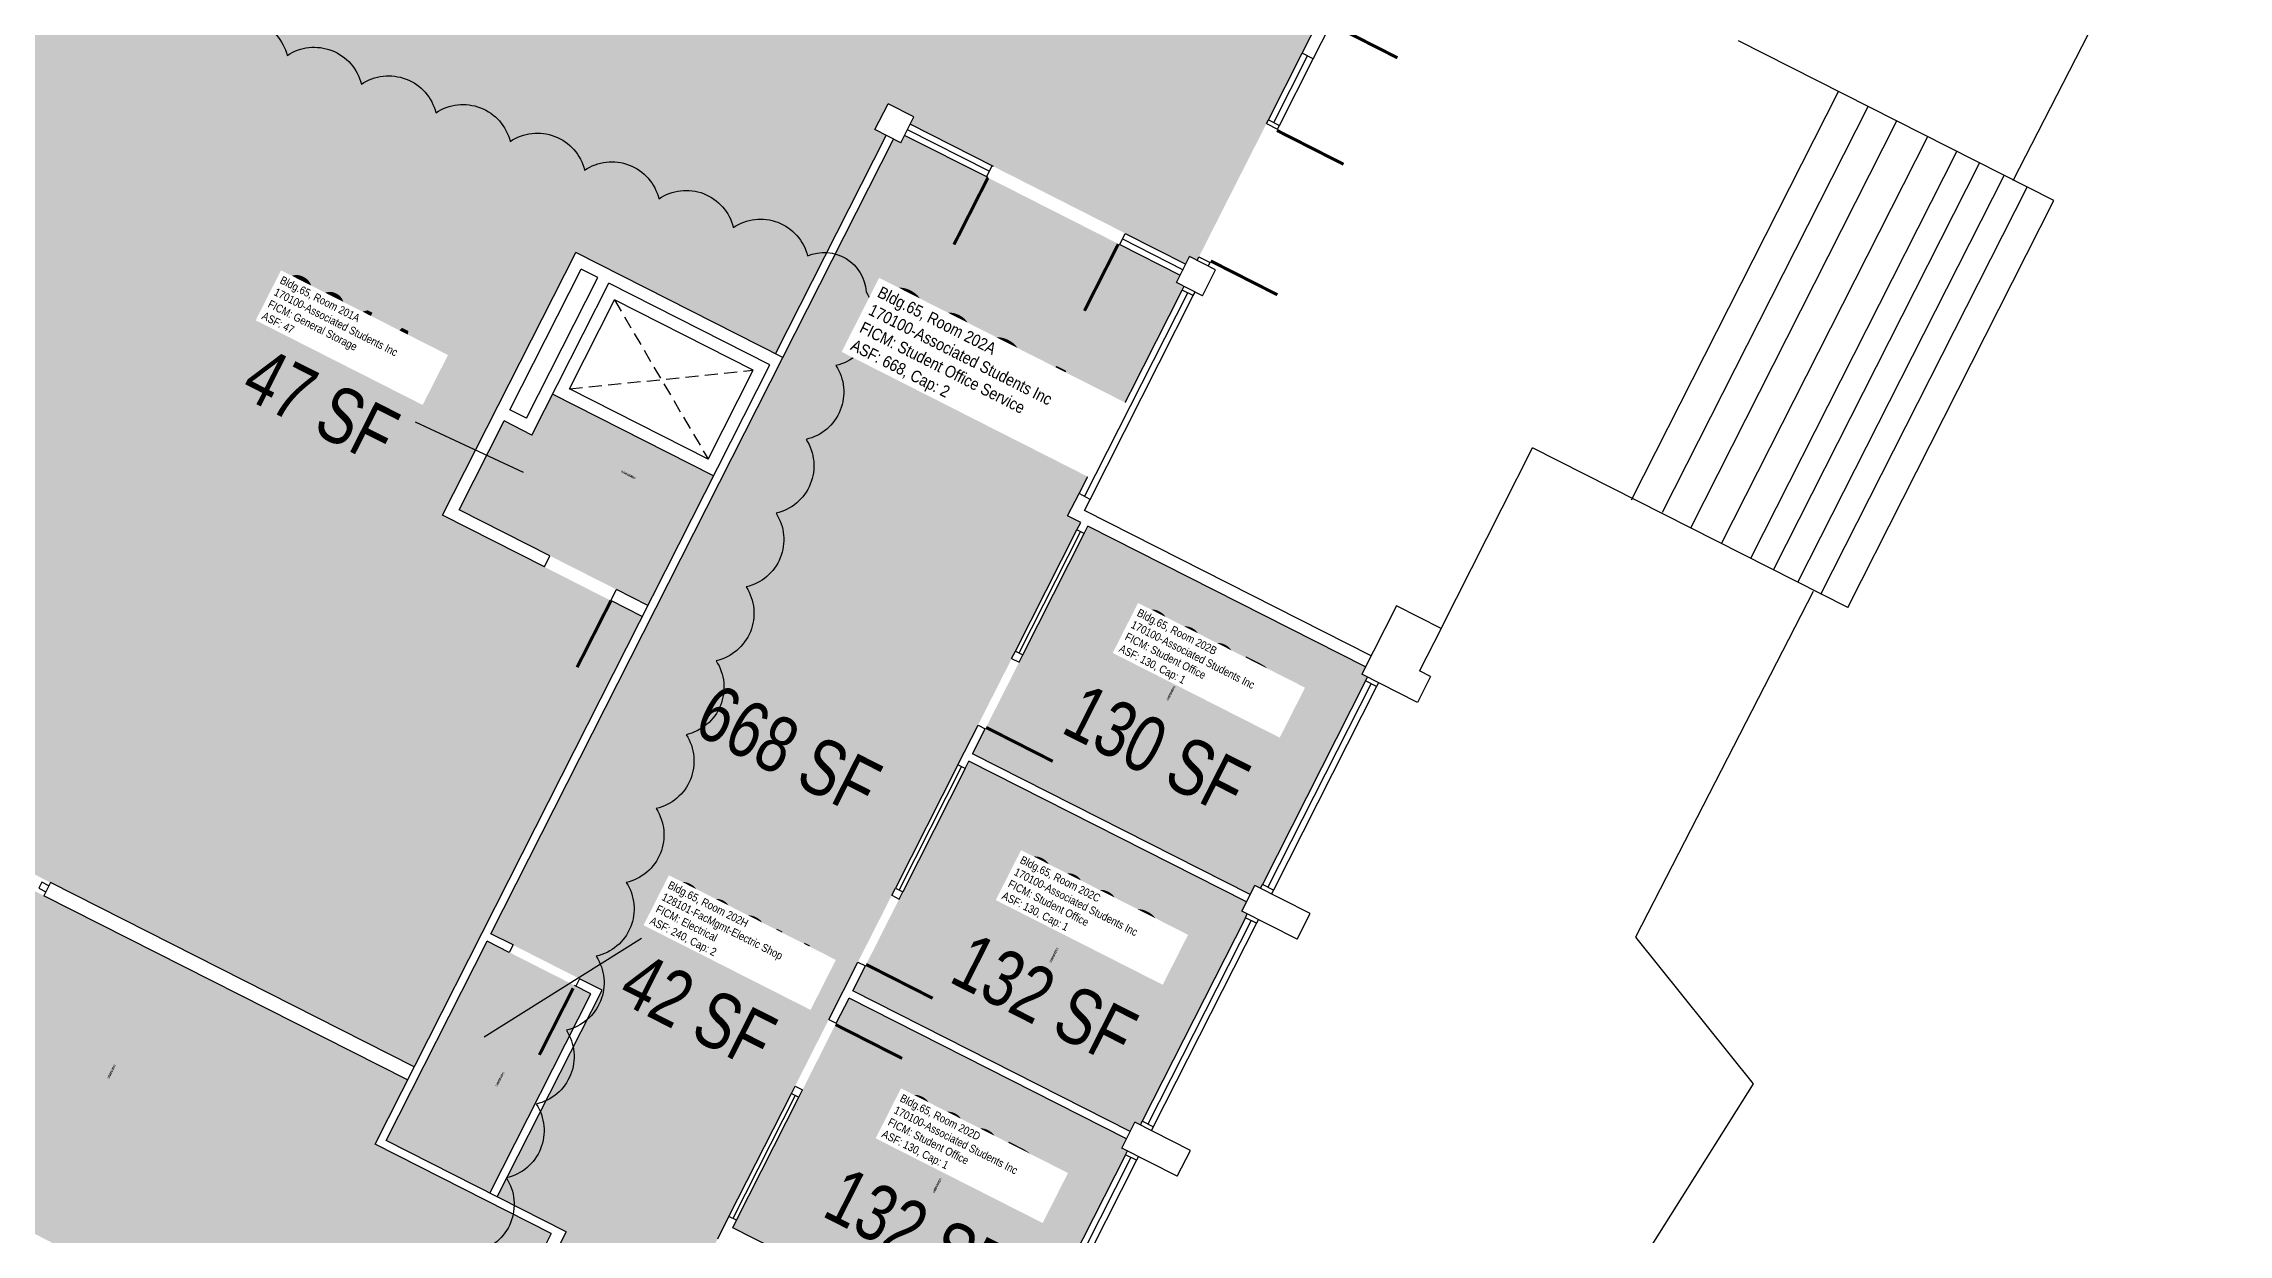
# Model space of a CAD drawing. Header units: inches. Extents: x 69218137 to 69223003, y 27671131 to 27674800.
# Drawn here: x 69221359 to 69222412, y 27672051 to 27672624 of the extents above; entities that cross this region are included whole.
import ezdxf
from ezdxf.enums import TextEntityAlignment as Align

# ---------------------------------------------------------------- set-up
doc = ezdxf.new("R2010")
doc.units = ezdxf.units.IN
doc.header["$LTSCALE"] = 25
doc.header["$MEASUREMENT"] = 0
doc.linetypes.add('DASHED2', pattern=[0.375, 0.25, -0.125])
for name, color, linetype in [('A-DOOR', 2, 'CONTINUOUS'), ('A-FLOR', 3, 'CONTINUOUS'), ('A-GLAZ', 1, 'CONTINUOUS'), ('A-IDEN-RNUM', 7, 'CONTINUOUS'), ('A-IDEN-SNUM', 4, 'CONTINUOUS'), ('A-IDEN-VNUM', 4, 'CONTINUOUS'), ('A-SITE', 3, 'CONTINUOUS'), ('A-WALL', 5, 'CONTINUOUS'), ('AREA-TEXT', 3, 'CONTINUOUS'), ('Rooms-Category-Color', 7, 'CONTINUOUS'), ('Rooms-College-Color', 7, 'CONTINUOUS'), ('Rooms-Department-Color', 7, 'CONTINUOUS'), ('Rooms-Division-Color', 7, 'CONTINUOUS'), ('Rooms-Information', 7, 'CONTINUOUS')]:
    doc.layers.add(name, color=color, linetype=linetype)
doc.layers.add('A-REV', color=1, linetype='CONTINUOUS', true_color=0xff0000)
doc.styles.add('CP_AREA', font='arial.ttf', dxfattribs={"height": 15})
doc.styles.add('CP_ROOMSNUMBER', font='arial.ttf', dxfattribs={"height": 1})
doc.styles.add('CP_ROOMVNUMBER', font='arial.ttf', dxfattribs={"width": 0.85, "height": 0.075})

msp = doc.modelspace()

# ---------------------------------------------------------------- hatches: boundary and pattern name
at = {"layer": 'Rooms-Category-Color', "true_color": 0xadadad}
for points in [[(69220502.3, 27673934.6), (69220502.2, 27673934.5), (69220473.7, 27673949), (69220363.4, 27673731.3), (69220383.9, 27673721), (69220329.2, 27673613), (69220335.4, 27673609.9), (69220327.3, 27673593.8), (69220321, 27673597), (69220155.6, 27673270.5), (69220161.8, 27673267.3), (69220153.7, 27673251.3), (69220137.6, 27673259.4), (69220139.7, 27673263.4), (69219933.6, 27673367.9), (69219805.2, 27673433), (69219804, 27673430.7), (69219801.4, 27673432.1), (69219749.8, 27673330.4), (69219752.5, 27673329.1), (69219746.2, 27673316.6), (69219743.1, 27673318.1), (69219692, 27673216.2), (69219694.6, 27673214.9), (69219688.3, 27673202.4), (69219685.6, 27673203.8), (69219634.1, 27673102.1), (69219636.8, 27673100.7), (69219635, 27673097.2), (69219971.2, 27672926.7), (69219973.9, 27672932.1), (69219986.4, 27672925.7), (69219935.4, 27672825.1), (69220313.1, 27672315.6), (69220315.1, 27672317.1), (69220320.5, 27672309.9), (69220412.1, 27672377.8), (69220406.7, 27672385), (69220418, 27672393.3), (69220423.3, 27672386.1), (69220549.2, 27672479.5), (69220543.9, 27672486.7), (69220555.1, 27672495), (69220560.5, 27672487.8), (69220652.4, 27672555.9), (69220647, 27672563.2), (69220661.2, 27672573.7), (69220677.2, 27672565.5), (69220671.8, 27672554.8), (69220763.7, 27672508.3), (69220769.1, 27672519), (69220781.6, 27672512.6), (69220776.1, 27672501.9), (69220877.8, 27672450.4), (69220883.3, 27672461.1), (69220896, 27672454.6), (69220893.3, 27672449.3), (69220994.9, 27672397.8), (69220997.7, 27672403.1), (69221009.9, 27672396.9), (69221004.5, 27672386.2), (69221106.2, 27672334.6), (69221111.6, 27672345.3), (69221117.8, 27672342.2), (69221121, 27672348.4), (69221142.4, 27672337.6), (69221140, 27672332.8), (69221537.8, 27672131.2), (69221647.8, 27672348.2), (69221551.5, 27672397.1), (69221615.7, 27672523.7), (69221712, 27672474.9), (69221765.4, 27672580.1), (69221760, 27672582.9), (69221766.3, 27672595.3), (69221778.8, 27672589), (69221777, 27672585.5), (69221909.9, 27672518.1), (69221911.7, 27672521.7), (69221915.3, 27672519.8), (69222026.5, 27672739.3), (69221593, 27672959), (69221769.4, 27673306.9), (69221887.1, 27673247.2), (69221961, 27673393), (69221843.3, 27673452.7), (69221890.3, 27673545.5), (69221922.4, 27673529.2), (69221949.8, 27673583.1), (69221917.6, 27673599.4), (69221940.2, 27673644), (69221832.3, 27673698.7), (69221830.5, 27673695.2), (69221817.1, 27673701.9), (69221765.6, 27673600.3), (69221779, 27673593.5), (69221772.6, 27673581), (69221759.3, 27673587.8), (69221707.7, 27673486.1), (69221721.1, 27673479.3), (69221714.8, 27673466.8), (69221701.4, 27673473.6), (69221649.9, 27673371.9), (69221663.2, 27673365.1), (69221656.9, 27673352.6), (69221640.8, 27673360.8), (69221602.8, 27673285.6), (69221605.4, 27673284.3), (69221592, 27673257.7), (69221605.4, 27673251), (69221599, 27673238.5), (69221585.7, 27673245.2), (69221534.1, 27673143.6), (69221547.5, 27673136.8), (69221541.2, 27673124.3), (69221527.8, 27673131.1), (69221476.2, 27673029.4), (69221489.6, 27673022.6), (69221483.3, 27673010.1), (69221461.9, 27673021), (69221464.2, 27673025.4), (69221129.7, 27673195), (69221126.5, 27673188.7), (69221110.4, 27673196.9), (69221287.2, 27673545.6), (69220962.5, 27673710.2), (69220958.9, 27673703), (69220939.3, 27673713), (69220942.9, 27673720.1), (69220505.8, 27673941.7), (69220502.9, 27673935.7), (69220539, 27673821.7), (69220864.7, 27673656.6), (69220851.2, 27673629.8), (69220894, 27673608.1), (69220907.6, 27673634.9), (69221141.3, 27673516.5), (69220777.8, 27672799.3), (69220201.6, 27673091.4), (69220462, 27673605.1), (69220435.2, 27673618.7), (69220538.3, 27673822.1), (69220502.2, 27673934.5)], [(69221524.3, 27672095.8), (69221574.3, 27672070.4), (69221623, 27672166.5), (69221583.7, 27672186.4), (69221573, 27672191.8)]]:
    msp.add_hatch(color=253, dxfattribs=at).paths.add_polyline_path(points)
at = {"layer": 'Rooms-Category-Color', "true_color": 0xfa9ba3}
for points in [[(69221768.9, 27672578.3), (69221772.5, 27672576.5), (69221774.3, 27672580.1), (69221907.2, 27672512.7), (69221905.4, 27672509.2), (69221909, 27672507.4), (69221852.9, 27672396.8), (69221859.2, 27672393.6), (69221572.5, 27671828.1), (69221513, 27671858.3), (69221611.1, 27672051.8), (69221577.9, 27672068.6), (69221628.4, 27672168.2), (69221574.8, 27672195.4)], [(69221829.5, 27672326.2), (69221813.2, 27672294.1), (69221807.1, 27672282.1), (69221940.9, 27672214.3), (69221943.2, 27672218.7), (69221945.9, 27672217.4), (69221997.4, 27672319), (69221994.7, 27672320.4), (69221996.5, 27672324), (69221862.7, 27672391.8)], [(69221359.3, 27672213.7), (69221136.8, 27672326.5), (69221136.1, 27672325.1), (69221123.6, 27672331.4), (69221104.2, 27672293.1), (69221116.6, 27672286.7), (69221110.3, 27672274.2), (69221107.6, 27672275.6), (69221081.9, 27672224.8), (69221084.5, 27672223.4), (69221078.2, 27672210.9), (69221075.5, 27672212.3), (69221024, 27672110.6), (69221026.7, 27672109.2), (69221020.3, 27672096.7), (69221017.7, 27672098.1), (69220966.1, 27671996.4), (69220968.8, 27671995.1), (69220967, 27671991.5), (69221132.9, 27671907.4), (69221449.8, 27671746.8), (69221603.9, 27672050.9), (69221519, 27672094), (69221534.6, 27672124.9)], [(69221939.1, 27672210.7), (69221936.9, 27672206.2), (69221939.5, 27672204.9), (69221888, 27672103.2), (69221885.3, 27672104.5), (69221883.1, 27672100.1), (69221749.3, 27672167.9), (69221755.4, 27672179.9), (69221771.6, 27672212), (69221805.3, 27672278.5)], [(69221725.1, 27672120.2), (69221741.3, 27672152.3), (69221747.5, 27672164.3), (69221881.2, 27672096.5), (69221879, 27672092.1), (69221881.7, 27672090.7), (69221830.1, 27671989), (69221827.4, 27671990.4), (69221825.2, 27671985.9), (69221691.4, 27672053.7)]]:
    msp.add_hatch(color=241, dxfattribs=at).paths.add_polyline_path(points)
at = {"layer": 'Rooms-Category-Color', "true_color": 0xe3c5e1}
msp.add_hatch(color=254, dxfattribs=at).paths.add_polyline_path([(69221604.6, 27672455.4), (69221682.2, 27672416), (69221650.5, 27672353.6), (69221603.3, 27672377.5), (69221559.6, 27672399.7), (69221581.3, 27672442.5), (69221594.6, 27672435.7)])
at = {"layer": 'Rooms-College-Color', "true_color": 0xadadad}
for points in [[(69220502.3, 27673934.6), (69220502.2, 27673934.5), (69220473.7, 27673949), (69220363.4, 27673731.3), (69220383.9, 27673721), (69220329.2, 27673613), (69220335.4, 27673609.9), (69220327.3, 27673593.8), (69220321, 27673597), (69220155.6, 27673270.5), (69220161.8, 27673267.3), (69220153.7, 27673251.3), (69220137.6, 27673259.4), (69220139.7, 27673263.4), (69219933.6, 27673367.9), (69219805.2, 27673433), (69219804, 27673430.7), (69219801.4, 27673432.1), (69219749.8, 27673330.4), (69219752.5, 27673329.1), (69219746.2, 27673316.6), (69219743.1, 27673318.1), (69219692, 27673216.2), (69219694.6, 27673214.9), (69219688.3, 27673202.4), (69219685.6, 27673203.8), (69219634.1, 27673102.1), (69219636.8, 27673100.7), (69219635, 27673097.2), (69219971.2, 27672926.7), (69219973.9, 27672932.1), (69219986.4, 27672925.7), (69219935.4, 27672825.1), (69220313.1, 27672315.6), (69220315.1, 27672317.1), (69220320.5, 27672309.9), (69220412.1, 27672377.8), (69220406.7, 27672385), (69220418, 27672393.3), (69220423.3, 27672386.1), (69220549.2, 27672479.5), (69220543.9, 27672486.7), (69220555.1, 27672495), (69220560.5, 27672487.8), (69220652.4, 27672555.9), (69220647, 27672563.2), (69220661.2, 27672573.7), (69220677.2, 27672565.5), (69220671.8, 27672554.8), (69220763.7, 27672508.3), (69220769.1, 27672519), (69220781.6, 27672512.6), (69220776.1, 27672501.9), (69220877.8, 27672450.4), (69220883.3, 27672461.1), (69220896, 27672454.6), (69220893.3, 27672449.3), (69220994.9, 27672397.8), (69220997.7, 27672403.1), (69221009.9, 27672396.9), (69221004.5, 27672386.2), (69221106.2, 27672334.6), (69221111.6, 27672345.3), (69221117.8, 27672342.2), (69221121, 27672348.4), (69221142.4, 27672337.6), (69221140, 27672332.8), (69221537.8, 27672131.2), (69221647.8, 27672348.2), (69221551.5, 27672397.1), (69221615.7, 27672523.7), (69221712, 27672474.9), (69221765.4, 27672580.1), (69221760, 27672582.9), (69221766.3, 27672595.3), (69221778.8, 27672589), (69221777, 27672585.5), (69221909.9, 27672518.1), (69221911.7, 27672521.7), (69221915.3, 27672519.8), (69222026.5, 27672739.3), (69221593, 27672959), (69221769.4, 27673306.9), (69221887.1, 27673247.2), (69221961, 27673393), (69221843.3, 27673452.7), (69221890.3, 27673545.5), (69221922.4, 27673529.2), (69221949.8, 27673583.1), (69221917.6, 27673599.4), (69221940.2, 27673644), (69221832.3, 27673698.7), (69221830.5, 27673695.2), (69221817.1, 27673701.9), (69221765.6, 27673600.3), (69221779, 27673593.5), (69221772.6, 27673581), (69221759.3, 27673587.8), (69221707.7, 27673486.1), (69221721.1, 27673479.3), (69221714.8, 27673466.8), (69221701.4, 27673473.6), (69221649.9, 27673371.9), (69221663.2, 27673365.1), (69221656.9, 27673352.6), (69221640.8, 27673360.8), (69221602.8, 27673285.6), (69221605.4, 27673284.3), (69221592, 27673257.7), (69221605.4, 27673251), (69221599, 27673238.5), (69221585.7, 27673245.2), (69221534.1, 27673143.6), (69221547.5, 27673136.8), (69221541.2, 27673124.3), (69221527.8, 27673131.1), (69221476.2, 27673029.4), (69221489.6, 27673022.6), (69221483.3, 27673010.1), (69221461.9, 27673021), (69221464.2, 27673025.4), (69221129.7, 27673195), (69221126.5, 27673188.7), (69221110.4, 27673196.9), (69221287.2, 27673545.6), (69220962.5, 27673710.2), (69220958.9, 27673703), (69220939.3, 27673713), (69220942.9, 27673720.1), (69220505.8, 27673941.7), (69220502.9, 27673935.7), (69220539, 27673821.7), (69220864.7, 27673656.6), (69220851.2, 27673629.8), (69220894, 27673608.1), (69220907.6, 27673634.9), (69221141.3, 27673516.5), (69220777.8, 27672799.3), (69220201.6, 27673091.4), (69220462, 27673605.1), (69220435.2, 27673618.7), (69220538.3, 27673822.1), (69220502.2, 27673934.5)], [(69221768.9, 27672578.3), (69221772.5, 27672576.5), (69221774.3, 27672580.1), (69221907.2, 27672512.7), (69221905.4, 27672509.2), (69221909, 27672507.4), (69221852.9, 27672396.8), (69221859.2, 27672393.6), (69221572.5, 27671828.1), (69221513, 27671858.3), (69221611.1, 27672051.8), (69221577.9, 27672068.6), (69221628.4, 27672168.2), (69221574.8, 27672195.4)], [(69221604.6, 27672455.4), (69221682.2, 27672416), (69221650.5, 27672353.6), (69221603.3, 27672377.5), (69221559.6, 27672399.7), (69221581.3, 27672442.5), (69221594.6, 27672435.7)], [(69221359.3, 27672213.7), (69221136.8, 27672326.5), (69221136.1, 27672325.1), (69221123.6, 27672331.4), (69221104.2, 27672293.1), (69221116.6, 27672286.7), (69221110.3, 27672274.2), (69221107.6, 27672275.6), (69221081.9, 27672224.8), (69221084.5, 27672223.4), (69221078.2, 27672210.9), (69221075.5, 27672212.3), (69221024, 27672110.6), (69221026.7, 27672109.2), (69221020.3, 27672096.7), (69221017.7, 27672098.1), (69220966.1, 27671996.4), (69220968.8, 27671995.1), (69220967, 27671991.5), (69221132.9, 27671907.4), (69221449.8, 27671746.8), (69221603.9, 27672050.9), (69221519, 27672094), (69221534.6, 27672124.9)], [(69221725.1, 27672120.2), (69221741.3, 27672152.3), (69221747.5, 27672164.3), (69221881.2, 27672096.5), (69221879, 27672092.1), (69221881.7, 27672090.7), (69221830.1, 27671989), (69221827.4, 27671990.4), (69221825.2, 27671985.9), (69221691.4, 27672053.7)]]:
    msp.add_hatch(color=253, dxfattribs=at).paths.add_polyline_path(points)
at = {"layer": 'Rooms-College-Color', "true_color": 0x80bc67}
for points in [[(69221829.5, 27672326.2), (69221813.2, 27672294.1), (69221807.1, 27672282.1), (69221940.9, 27672214.3), (69221943.2, 27672218.7), (69221945.9, 27672217.4), (69221997.4, 27672319), (69221994.7, 27672320.4), (69221996.5, 27672324), (69221862.7, 27672391.8)], [(69221939.1, 27672210.7), (69221936.9, 27672206.2), (69221939.5, 27672204.9), (69221888, 27672103.2), (69221885.3, 27672104.5), (69221883.1, 27672100.1), (69221749.3, 27672167.9), (69221755.4, 27672179.9), (69221771.6, 27672212), (69221805.3, 27672278.5)], [(69221524.3, 27672095.8), (69221574.3, 27672070.4), (69221623, 27672166.5), (69221583.7, 27672186.4), (69221573, 27672191.8)]]:
    msp.add_hatch(color=83, dxfattribs=at).paths.add_polyline_path(points)
at = {"layer": 'Rooms-Department-Color', "true_color": 0xacacac}
for points in [[(69220502.3, 27673934.6), (69220502.2, 27673934.5), (69220473.7, 27673949), (69220363.4, 27673731.3), (69220383.9, 27673721), (69220329.2, 27673613), (69220335.4, 27673609.9), (69220327.3, 27673593.8), (69220321, 27673597), (69220155.6, 27673270.5), (69220161.8, 27673267.3), (69220153.7, 27673251.3), (69220137.6, 27673259.4), (69220139.7, 27673263.4), (69219933.6, 27673367.9), (69219805.2, 27673433), (69219804, 27673430.7), (69219801.4, 27673432.1), (69219749.8, 27673330.4), (69219752.5, 27673329.1), (69219746.2, 27673316.6), (69219743.1, 27673318.1), (69219692, 27673216.2), (69219694.6, 27673214.9), (69219688.3, 27673202.4), (69219685.6, 27673203.8), (69219634.1, 27673102.1), (69219636.8, 27673100.7), (69219635, 27673097.2), (69219971.2, 27672926.7), (69219973.9, 27672932.1), (69219986.4, 27672925.7), (69219935.4, 27672825.1), (69220313.1, 27672315.6), (69220315.1, 27672317.1), (69220320.5, 27672309.9), (69220412.1, 27672377.8), (69220406.7, 27672385), (69220418, 27672393.3), (69220423.3, 27672386.1), (69220549.2, 27672479.5), (69220543.9, 27672486.7), (69220555.1, 27672495), (69220560.5, 27672487.8), (69220652.4, 27672555.9), (69220647, 27672563.2), (69220661.2, 27672573.7), (69220677.2, 27672565.5), (69220671.8, 27672554.8), (69220763.7, 27672508.3), (69220769.1, 27672519), (69220781.6, 27672512.6), (69220776.1, 27672501.9), (69220877.8, 27672450.4), (69220883.3, 27672461.1), (69220896, 27672454.6), (69220893.3, 27672449.3), (69220994.9, 27672397.8), (69220997.7, 27672403.1), (69221009.9, 27672396.9), (69221004.5, 27672386.2), (69221106.2, 27672334.6), (69221111.6, 27672345.3), (69221117.8, 27672342.2), (69221121, 27672348.4), (69221142.4, 27672337.6), (69221140, 27672332.8), (69221537.8, 27672131.2), (69221647.8, 27672348.2), (69221551.5, 27672397.1), (69221615.7, 27672523.7), (69221712, 27672474.9), (69221765.4, 27672580.1), (69221760, 27672582.9), (69221766.3, 27672595.3), (69221778.8, 27672589), (69221777, 27672585.5), (69221909.9, 27672518.1), (69221911.7, 27672521.7), (69221915.3, 27672519.8), (69222026.5, 27672739.3), (69221593, 27672959), (69221769.4, 27673306.9), (69221887.1, 27673247.2), (69221961, 27673393), (69221843.3, 27673452.7), (69221890.3, 27673545.5), (69221922.4, 27673529.2), (69221949.8, 27673583.1), (69221917.6, 27673599.4), (69221940.2, 27673644), (69221832.3, 27673698.7), (69221830.5, 27673695.2), (69221817.1, 27673701.9), (69221765.6, 27673600.3), (69221779, 27673593.5), (69221772.6, 27673581), (69221759.3, 27673587.8), (69221707.7, 27673486.1), (69221721.1, 27673479.3), (69221714.8, 27673466.8), (69221701.4, 27673473.6), (69221649.9, 27673371.9), (69221663.2, 27673365.1), (69221656.9, 27673352.6), (69221640.8, 27673360.8), (69221602.8, 27673285.6), (69221605.4, 27673284.3), (69221592, 27673257.7), (69221605.4, 27673251), (69221599, 27673238.5), (69221585.7, 27673245.2), (69221534.1, 27673143.6), (69221547.5, 27673136.8), (69221541.2, 27673124.3), (69221527.8, 27673131.1), (69221476.2, 27673029.4), (69221489.6, 27673022.6), (69221483.3, 27673010.1), (69221461.9, 27673021), (69221464.2, 27673025.4), (69221129.7, 27673195), (69221126.5, 27673188.7), (69221110.4, 27673196.9), (69221287.2, 27673545.6), (69220962.5, 27673710.2), (69220958.9, 27673703), (69220939.3, 27673713), (69220942.9, 27673720.1), (69220505.8, 27673941.7), (69220502.9, 27673935.7), (69220539, 27673821.7), (69220864.7, 27673656.6), (69220851.2, 27673629.8), (69220894, 27673608.1), (69220907.6, 27673634.9), (69221141.3, 27673516.5), (69220777.8, 27672799.3), (69220201.6, 27673091.4), (69220462, 27673605.1), (69220435.2, 27673618.7), (69220538.3, 27673822.1), (69220502.2, 27673934.5)], [(69221524.3, 27672095.8), (69221574.3, 27672070.4), (69221623, 27672166.5), (69221583.7, 27672186.4), (69221573, 27672191.8)]]:
    msp.add_hatch(color=253, dxfattribs=at).paths.add_polyline_path(points)
at = {"layer": 'Rooms-Department-Color', "true_color": 0x604aed}
for points in [[(69221768.9, 27672578.3), (69221772.5, 27672576.5), (69221774.3, 27672580.1), (69221907.2, 27672512.7), (69221905.4, 27672509.2), (69221909, 27672507.4), (69221852.9, 27672396.8), (69221859.2, 27672393.6), (69221572.5, 27671828.1), (69221513, 27671858.3), (69221611.1, 27672051.8), (69221577.9, 27672068.6), (69221628.4, 27672168.2), (69221574.8, 27672195.4)], [(69221604.6, 27672455.4), (69221682.2, 27672416), (69221650.5, 27672353.6), (69221603.3, 27672377.5), (69221559.6, 27672399.7), (69221581.3, 27672442.5), (69221594.6, 27672435.7)], [(69221829.5, 27672326.2), (69221813.2, 27672294.1), (69221807.1, 27672282.1), (69221940.9, 27672214.3), (69221943.2, 27672218.7), (69221945.9, 27672217.4), (69221997.4, 27672319), (69221994.7, 27672320.4), (69221996.5, 27672324), (69221862.7, 27672391.8)], [(69221359.3, 27672213.7), (69221136.8, 27672326.5), (69221136.1, 27672325.1), (69221123.6, 27672331.4), (69221104.2, 27672293.1), (69221116.6, 27672286.7), (69221110.3, 27672274.2), (69221107.6, 27672275.6), (69221081.9, 27672224.8), (69221084.5, 27672223.4), (69221078.2, 27672210.9), (69221075.5, 27672212.3), (69221024, 27672110.6), (69221026.7, 27672109.2), (69221020.3, 27672096.7), (69221017.7, 27672098.1), (69220966.1, 27671996.4), (69220968.8, 27671995.1), (69220967, 27671991.5), (69221132.9, 27671907.4), (69221449.8, 27671746.8), (69221603.9, 27672050.9), (69221519, 27672094), (69221534.6, 27672124.9)], [(69221939.1, 27672210.7), (69221936.9, 27672206.2), (69221939.5, 27672204.9), (69221888, 27672103.2), (69221885.3, 27672104.5), (69221883.1, 27672100.1), (69221749.3, 27672167.9), (69221755.4, 27672179.9), (69221771.6, 27672212), (69221805.3, 27672278.5)], [(69221725.1, 27672120.2), (69221741.3, 27672152.3), (69221747.5, 27672164.3), (69221881.2, 27672096.5), (69221879, 27672092.1), (69221881.7, 27672090.7), (69221830.1, 27671989), (69221827.4, 27671990.4), (69221825.2, 27671985.9), (69221691.4, 27672053.7)]]:
    msp.add_hatch(color=173, dxfattribs=at).paths.add_polyline_path(points)
at = {"layer": 'Rooms-Division-Color', "true_color": 0xadadad}
for points in [[(69220502.3, 27673934.6), (69220502.2, 27673934.5), (69220473.7, 27673949), (69220363.4, 27673731.3), (69220383.9, 27673721), (69220329.2, 27673613), (69220335.4, 27673609.9), (69220327.3, 27673593.8), (69220321, 27673597), (69220155.6, 27673270.5), (69220161.8, 27673267.3), (69220153.7, 27673251.3), (69220137.6, 27673259.4), (69220139.7, 27673263.4), (69219933.6, 27673367.9), (69219805.2, 27673433), (69219804, 27673430.7), (69219801.4, 27673432.1), (69219749.8, 27673330.4), (69219752.5, 27673329.1), (69219746.2, 27673316.6), (69219743.1, 27673318.1), (69219692, 27673216.2), (69219694.6, 27673214.9), (69219688.3, 27673202.4), (69219685.6, 27673203.8), (69219634.1, 27673102.1), (69219636.8, 27673100.7), (69219635, 27673097.2), (69219971.2, 27672926.7), (69219973.9, 27672932.1), (69219986.4, 27672925.7), (69219935.4, 27672825.1), (69220313.1, 27672315.6), (69220315.1, 27672317.1), (69220320.5, 27672309.9), (69220412.1, 27672377.8), (69220406.7, 27672385), (69220418, 27672393.3), (69220423.3, 27672386.1), (69220549.2, 27672479.5), (69220543.9, 27672486.7), (69220555.1, 27672495), (69220560.5, 27672487.8), (69220652.4, 27672555.9), (69220647, 27672563.2), (69220661.2, 27672573.7), (69220677.2, 27672565.5), (69220671.8, 27672554.8), (69220763.7, 27672508.3), (69220769.1, 27672519), (69220781.6, 27672512.6), (69220776.1, 27672501.9), (69220877.8, 27672450.4), (69220883.3, 27672461.1), (69220896, 27672454.6), (69220893.3, 27672449.3), (69220994.9, 27672397.8), (69220997.7, 27672403.1), (69221009.9, 27672396.9), (69221004.5, 27672386.2), (69221106.2, 27672334.6), (69221111.6, 27672345.3), (69221117.8, 27672342.2), (69221121, 27672348.4), (69221142.4, 27672337.6), (69221140, 27672332.8), (69221537.8, 27672131.2), (69221647.8, 27672348.2), (69221551.5, 27672397.1), (69221615.7, 27672523.7), (69221712, 27672474.9), (69221765.4, 27672580.1), (69221760, 27672582.9), (69221766.3, 27672595.3), (69221778.8, 27672589), (69221777, 27672585.5), (69221909.9, 27672518.1), (69221911.7, 27672521.7), (69221915.3, 27672519.8), (69222026.5, 27672739.3), (69221593, 27672959), (69221769.4, 27673306.9), (69221887.1, 27673247.2), (69221961, 27673393), (69221843.3, 27673452.7), (69221890.3, 27673545.5), (69221922.4, 27673529.2), (69221949.8, 27673583.1), (69221917.6, 27673599.4), (69221940.2, 27673644), (69221832.3, 27673698.7), (69221830.5, 27673695.2), (69221817.1, 27673701.9), (69221765.6, 27673600.3), (69221779, 27673593.5), (69221772.6, 27673581), (69221759.3, 27673587.8), (69221707.7, 27673486.1), (69221721.1, 27673479.3), (69221714.8, 27673466.8), (69221701.4, 27673473.6), (69221649.9, 27673371.9), (69221663.2, 27673365.1), (69221656.9, 27673352.6), (69221640.8, 27673360.8), (69221602.8, 27673285.6), (69221605.4, 27673284.3), (69221592, 27673257.7), (69221605.4, 27673251), (69221599, 27673238.5), (69221585.7, 27673245.2), (69221534.1, 27673143.6), (69221547.5, 27673136.8), (69221541.2, 27673124.3), (69221527.8, 27673131.1), (69221476.2, 27673029.4), (69221489.6, 27673022.6), (69221483.3, 27673010.1), (69221461.9, 27673021), (69221464.2, 27673025.4), (69221129.7, 27673195), (69221126.5, 27673188.7), (69221110.4, 27673196.9), (69221287.2, 27673545.6), (69220962.5, 27673710.2), (69220958.9, 27673703), (69220939.3, 27673713), (69220942.9, 27673720.1), (69220505.8, 27673941.7), (69220502.9, 27673935.7), (69220539, 27673821.7), (69220864.7, 27673656.6), (69220851.2, 27673629.8), (69220894, 27673608.1), (69220907.6, 27673634.9), (69221141.3, 27673516.5), (69220777.8, 27672799.3), (69220201.6, 27673091.4), (69220462, 27673605.1), (69220435.2, 27673618.7), (69220538.3, 27673822.1), (69220502.2, 27673934.5)], [(69221524.3, 27672095.8), (69221574.3, 27672070.4), (69221623, 27672166.5), (69221583.7, 27672186.4), (69221573, 27672191.8)]]:
    msp.add_hatch(color=253, dxfattribs=at).paths.add_polyline_path(points)
at = {"layer": 'Rooms-Division-Color', "true_color": 0x604aed}
for points in [[(69221768.9, 27672578.3), (69221772.5, 27672576.5), (69221774.3, 27672580.1), (69221907.2, 27672512.7), (69221905.4, 27672509.2), (69221909, 27672507.4), (69221852.9, 27672396.8), (69221859.2, 27672393.6), (69221572.5, 27671828.1), (69221513, 27671858.3), (69221611.1, 27672051.8), (69221577.9, 27672068.6), (69221628.4, 27672168.2), (69221574.8, 27672195.4)], [(69221604.6, 27672455.4), (69221682.2, 27672416), (69221650.5, 27672353.6), (69221603.3, 27672377.5), (69221559.6, 27672399.7), (69221581.3, 27672442.5), (69221594.6, 27672435.7)], [(69221829.5, 27672326.2), (69221813.2, 27672294.1), (69221807.1, 27672282.1), (69221940.9, 27672214.3), (69221943.2, 27672218.7), (69221945.9, 27672217.4), (69221997.4, 27672319), (69221994.7, 27672320.4), (69221996.5, 27672324), (69221862.7, 27672391.8)], [(69221359.3, 27672213.7), (69221136.8, 27672326.5), (69221136.1, 27672325.1), (69221123.6, 27672331.4), (69221104.2, 27672293.1), (69221116.6, 27672286.7), (69221110.3, 27672274.2), (69221107.6, 27672275.6), (69221081.9, 27672224.8), (69221084.5, 27672223.4), (69221078.2, 27672210.9), (69221075.5, 27672212.3), (69221024, 27672110.6), (69221026.7, 27672109.2), (69221020.3, 27672096.7), (69221017.7, 27672098.1), (69220966.1, 27671996.4), (69220968.8, 27671995.1), (69220967, 27671991.5), (69221132.9, 27671907.4), (69221449.8, 27671746.8), (69221603.9, 27672050.9), (69221519, 27672094), (69221534.6, 27672124.9)], [(69221939.1, 27672210.7), (69221936.9, 27672206.2), (69221939.5, 27672204.9), (69221888, 27672103.2), (69221885.3, 27672104.5), (69221883.1, 27672100.1), (69221749.3, 27672167.9), (69221755.4, 27672179.9), (69221771.6, 27672212), (69221805.3, 27672278.5)], [(69221725.1, 27672120.2), (69221741.3, 27672152.3), (69221747.5, 27672164.3), (69221881.2, 27672096.5), (69221879, 27672092.1), (69221881.7, 27672090.7), (69221830.1, 27671989), (69221827.4, 27671990.4), (69221825.2, 27671985.9), (69221691.4, 27672053.7)]]:
    msp.add_hatch(color=173, dxfattribs=at).paths.add_polyline_path(points)

# ---------------------------------------------------------------- linework, layer by layer
at = {"layer": 'A-DOOR'}
for points in [[(69221979.8, 27672633.8, 1.5, 1.5, 0), (69222011.9, 27672617.5, 0, 0, 0), (69222012.2, 27672618.1, 0, 0, 0.414214), (69221994.4, 27672665.9, 0, 0, 0.414214)], [(69221953.8, 27672582.5, 1.5, 1.5, 0), (69221985.9, 27672566.2, 0, 0, 0), (69221985.6, 27672565.5, 0, 0, -0.414214), (69221936.5, 27672551.7, 0, 0, -0.414214)], [(69221814.4, 27672559.6, 1.5, 1.5, 0), (69221798.1, 27672527.5, 0, 0, 0), (69221797.4, 27672527.8, 0, 0, 0.414214), (69221845.8, 27672543.7, 0, 0, 0.414214)], [(69221921.9, 27672519.6, 1.5, 1.5, 0), (69221954, 27672503.3, 0, 0, 0), (69221954.4, 27672504, 0, 0, 0.414214), (69221936.5, 27672551.7, 0, 0, 0.414214)], [(69221877.3, 27672527.7, 1.5, 1.5, 0), (69221861, 27672495.6, 0, 0, 0), (69221861.7, 27672495.3, 0, 0, -0.414214), (69221845.8, 27672543.7, 0, 0, -0.414214)], [(69221632.7, 27672355.9, 1.5, 1.5, 0), (69221616.4, 27672323.8, 0, 0, 0), (69221617.1, 27672323.5, 0, 0, -0.399711), (69221600.6, 27672372.2, 0, 0, -0.414214)], [(69221813.6, 27672294.8, 1.5, 1.5, 0), (69221845.7, 27672278.5, 0, 0, 0), (69221846, 27672279.2, 0, 0, 0.414214), (69221828.2, 27672326.9, 0, 0, 0.414214)], [(69221755.7, 27672180.6, 1.5, 1.5, 0), (69221787.8, 27672164.3, 0, 0, 0), (69221788.2, 27672165, 0, 0, 0.414214), (69221770.3, 27672212.7, 0, 0, 0.414214)], [(69221614.5, 27672169.1, 1.5, 1.5, 0), (69221598.2, 27672137, 0, 0, 0), (69221598.9, 27672136.7, 0, 0, -0.414214), (69221583, 27672185.1, 0, 0, -0.414214)], [(69221741, 27672151.6, 1.5, 1.5, 0), (69221773.1, 27672135.3, 0, 0, 0), (69221772.8, 27672134.7, 0, 0, -0.414214), (69221723.7, 27672120.9, 0, 0, -0.414214)]]:
    msp.add_lwpolyline(points, format="xyseb", dxfattribs=at)
at = {"layer": 'A-FLOR', "linetype": 'DASHED2'}
for p, q in [((69221634.4, 27672500.8), (69221679.6, 27672424.1)), ((69221612.7, 27672458), (69221701.3, 27672466.9))]:
    msp.add_line(p, q, dxfattribs=at)
at = {"layer": 'A-GLAZ'}
for p, q in [((69221949.7, 27672587.6), (69221965.9, 27672619.7)), ((69221952.3, 27672586.3), (69221968.6, 27672618.4)), ((69221955, 27672584.9), (69221971.3, 27672617)), ((69221814.5, 27672559.8), (69221774.3, 27672580.1)), ((69221815.1, 27672562.8), (69221775.7, 27672582.8)), ((69221817.2, 27672565.1), (69221777, 27672585.5)), ((69221878, 27672527.5), (69221907.2, 27672512.7)), ((69221879.4, 27672530.2), (69221908.6, 27672515.4)), ((69221880.7, 27672532.9), (69221909.9, 27672518.1)), ((69221858.4, 27672407.5), (69221908.1, 27672505.6)), ((69221861, 27672406.1), (69221910.8, 27672504.2)), ((69221863.7, 27672404.7), (69221913.4, 27672502.9)), ((69221827.7, 27672331.6), (69221857.4, 27672390)), ((69221829.5, 27672330.7), (69221859.1, 27672389.1)), ((69221831.3, 27672329.8), (69221860.9, 27672388.2)), ((69221996.5, 27672317.3), (69221946.8, 27672219.1)), ((69221999.2, 27672315.9), (69221949.4, 27672217.8)), ((69222001.8, 27672314.5), (69221952.1, 27672216.4)), ((69221800, 27672276.8), (69221769.9, 27672217.4)), ((69221801.7, 27672275.9), (69221771.6, 27672216.5)), ((69221803.5, 27672275), (69221773.4, 27672215.6)), ((69221938.6, 27672203.1), (69221888.9, 27672105)), ((69221941.3, 27672201.7), (69221891.6, 27672103.6)), ((69221944, 27672200.4), (69221894.2, 27672102.3)), ((69221689.6, 27672059.1), (69221719.7, 27672118.4)), ((69221721.5, 27672117.5), (69221691.4, 27672058.2)), ((69221693.2, 27672057.3), (69221723.3, 27672116.6)), ((69221880.8, 27672088.9), (69221831, 27671990.8)), ((69221883.4, 27672087.6), (69221833.7, 27671989.4)), ((69221886.1, 27672086.2), (69221836.4, 27671988.1))]:
    msp.add_line(p, q, dxfattribs=at)
msp.add_lwpolyline([(69221361.7, 27672218.5), (69221358.3, 27672220.2), (69221356.9, 27672217.3), (69221360.2, 27672215.6)], dxfattribs=at)
at = {"layer": 'A-IDEN-VNUM'}
for p, q in [((69221538.3, 27672442.1), (69221590.4, 27672417.8)), ((69221647.4, 27672193.1), (69221571.6, 27672145.5))]:
    msp.add_line(p, q, dxfattribs=at)
at = {"layer": 'A-REV'}
msp.add_lwpolyline([(69221440.8, 27672632.4, -0.520567), (69221476.6, 27672618.6, -0.520567), (69221512.4, 27672604.8, -0.520567), (69221548.3, 27672591, -0.520567), (69221584.1, 27672577.2, -0.520567), (69221620, 27672563.4, -0.520567), (69221655.8, 27672549.6, -0.520567), (69221691.7, 27672535.8, -0.520567), (69221727.5, 27672522, -0.520567), (69221755.7, 27672504.8, -0.520567), (69221741.2, 27672469.2, -0.520567), (69221726.8, 27672433.6, -0.520567), (69221712.3, 27672398, -0.520567), (69221697.9, 27672362.5, -0.520567), (69221683.4, 27672326.9, -0.520567), (69221669, 27672291.3, -0.520567), (69221654.5, 27672255.7, -0.520567), (69221640.1, 27672220.1, -0.520567), (69221625.6, 27672184.5, -0.520567), (69221611.2, 27672148.9, -0.520567), (69221596.7, 27672113.3, -0.520567), (69221582.3, 27672077.7, -0.520567), (69221567.8, 27672042.1, -0.520567)], format="xyb", dxfattribs=at)
at = {"layer": 'A-SITE'}
for p, q in [((69222308.7, 27672558.4), (69222412.5, 27672760.3)), ((69222328.4, 27672548.7), (69222176.4, 27672625.7)), ((69222124.8, 27672404.5), (69222224.5, 27672601.3)), ((69222139.7, 27672398.5), (69222238.8, 27672594.1)), ((69222153.3, 27672391), (69222252.6, 27672587.1)), ((69222168.2, 27672383.4), (69222267.6, 27672579.5)), ((69222182.2, 27672376.3), (69222281.6, 27672572.4)), ((69222193.2, 27672370.7), (69222292.6, 27672566.8)), ((69222205, 27672364.8), (69222304.4, 27672560.8)), ((69222216.1, 27672359.1), (69222315.5, 27672555.2)), ((69222229, 27672352.6), (69222328.4, 27672548.7)), ((69222032.9, 27672342.5), (69222077, 27672429.6)), ((69222229, 27672352.6), (69222077, 27672429.6)), ((69222212.3, 27672360.3), (69222126.7, 27672193.8)), ((69222126.7, 27672193.8), (69222183.4, 27672123)), ((69222183.4, 27672123), (69221827.3, 27671558.2))]:
    msp.add_line(p, q, dxfattribs=at)
at = {"layer": 'A-WALL'}
for p, q in [((69221965.9, 27672619.7), (69221974.1, 27672635.8)), ((69221971.3, 27672617), (69221979.4, 27672633.1)), ((69221971.3, 27672617), (69221965.9, 27672619.7)), ((69221760, 27672582.9), (69221766.3, 27672595.3)), ((69221778.8, 27672589), (69221766.3, 27672595.3)), ((69221712, 27672474.9), (69221765.4, 27672580.1)), ((69221772.5, 27672576.5), (69221760, 27672582.9)), ((69221772.5, 27672576.5), (69221778.8, 27672589)), ((69221948.8, 27672585.8), (69221949.7, 27672587.6)), ((69221948.8, 27672585.8), (69221954.1, 27672583.1)), ((69221949.7, 27672587.6), (69221955, 27672584.9)), ((69221954.1, 27672583.1), (69221955, 27672584.9)), ((69221715.6, 27672473.1), (69221768.9, 27672578.3)), ((69221813.8, 27672560.1), (69221816.5, 27672565.4)), ((69221878, 27672527.5), (69221880.7, 27672532.9)), ((69221551.5, 27672397.1), (69221615.7, 27672523.7)), ((69221715.6, 27672473.1), (69221615.7, 27672523.7)), ((69221905.4, 27672509.2), (69221911.7, 27672521.7)), ((69221924.2, 27672515.3), (69221911.7, 27672521.7)), ((69221915.3, 27672519.8), (69221916.2, 27672521.6)), ((69221916.2, 27672521.6), (69221921.6, 27672518.9)), ((69221920.7, 27672517.1), (69221921.6, 27672518.9)), ((69221584, 27672447.9), (69221618.3, 27672515.7)), ((69221592, 27672443.8), (69221626.4, 27672511.6)), ((69221594.6, 27672435.7), (69221631.7, 27672508.9)), ((69221626.4, 27672511.6), (69221618.3, 27672515.7)), ((69221709.3, 27672469.5), (69221631.7, 27672508.9)), ((69221917.9, 27672502.8), (69221905.4, 27672509.2)), ((69221917.9, 27672502.8), (69221905.4, 27672509.2)), ((69221908.1, 27672505.6), (69221909, 27672507.4)), ((69221913.4, 27672502.9), (69221908.1, 27672505.6)), ((69221917.9, 27672502.8), (69221924.2, 27672515.3)), ((69221612.7, 27672458), (69221634.4, 27672500.8)), ((69221701.3, 27672466.9), (69221634.4, 27672500.8)), ((69221913.4, 27672502.9), (69221914.3, 27672504.6)), ((69221574.8, 27672195.4), (69221715.6, 27672473.1)), ((69221596.3, 27672246.5), (69221709.3, 27672469.5)), ((69221679.6, 27672424.1), (69221701.3, 27672466.9)), ((69221682.2, 27672416), (69221604.6, 27672455.4)), ((69221679.6, 27672424.1), (69221612.7, 27672458)), ((69221559.6, 27672399.7), (69221581.3, 27672442.5)), ((69221594.6, 27672435.7), (69221581.3, 27672442.5)), ((69221592, 27672443.8), (69221584, 27672447.9)), ((69221852.9, 27672396.8), (69221858.4, 27672407.5)), ((69221863.7, 27672404.7), (69221858.4, 27672407.5)), ((69221861, 27672399.4), (69221863.7, 27672404.7)), ((69221600.6, 27672372.2), (69221551.5, 27672397.1)), ((69221603.3, 27672377.5), (69221559.6, 27672399.7)), ((69221859.2, 27672393.6), (69221852.9, 27672396.8)), ((69221857.4, 27672390), (69221859.2, 27672393.6)), ((69221860.9, 27672388.2), (69221857.4, 27672390)), ((69221860.9, 27672388.2), (69221862.7, 27672391.8)), ((69221999.2, 27672329.3), (69221861, 27672399.4)), ((69221996.5, 27672324), (69221862.7, 27672391.8)), ((69221600.6, 27672372.2), (69221603.3, 27672377.5)), ((69221632.7, 27672355.9), (69221635.4, 27672361.3)), ((69221650.5, 27672353.6), (69221635.4, 27672361.3)), ((69221647.8, 27672348.2), (69221632.7, 27672355.9)), ((69222011.5, 27672353.4), (69221994.7, 27672320.4)), ((69222032.9, 27672342.5), (69222011.5, 27672353.4)), ((69222032.9, 27672342.5), (69222022.5, 27672322)), ((69221825.9, 27672328), (69221827.7, 27672331.6)), ((69221825.9, 27672328), (69221829.5, 27672326.2)), ((69221827.7, 27672331.6), (69221831.3, 27672329.8)), ((69221829.5, 27672326.2), (69221831.3, 27672329.8)), ((69222021.5, 27672306.8), (69221994.7, 27672320.4)), ((69221996.5, 27672317.3), (69221997.4, 27672319)), ((69222001.8, 27672314.5), (69221996.5, 27672317.3)), ((69222002.8, 27672316.3), (69222001.8, 27672314.5)), ((69222027.8, 27672319.3), (69222021.5, 27672306.8)), ((69222027.8, 27672319.3), (69222022.5, 27672322)), ((69221800, 27672276.8), (69221809.7, 27672295.9)), ((69221809.7, 27672295.9), (69221813.2, 27672294.1)), ((69221807.1, 27672282.1), (69221813.2, 27672294.1)), ((69221803.5, 27672275), (69221800, 27672276.8)), ((69221803.5, 27672275), (69221805.3, 27672278.5)), ((69221939.1, 27672210.7), (69221805.3, 27672278.5)), ((69221940.9, 27672214.3), (69221807.1, 27672282.1)), ((69221519, 27672094), (69221596.3, 27672246.5)), ((69221362.5, 27672220.1), (69221359.3, 27672213.7)), ((69221534.6, 27672124.9), (69221359.3, 27672213.7)), ((69221537.8, 27672131.2), (69221362.5, 27672220.1)), ((69221768.1, 27672213.9), (69221769.9, 27672217.4)), ((69221768.1, 27672213.9), (69221771.6, 27672212)), ((69221769.9, 27672217.4), (69221773.4, 27672215.6)), ((69221771.6, 27672212), (69221773.4, 27672215.6)), ((69221936.9, 27672206.2), (69221943.2, 27672218.7)), ((69221969.9, 27672205.1), (69221943.2, 27672218.7)), ((69221945.9, 27672217.4), (69221946.8, 27672219.1)), ((69221952.1, 27672216.4), (69221946.8, 27672219.1)), ((69221952.1, 27672216.4), (69221951.2, 27672214.6)), ((69221963.6, 27672192.7), (69221936.9, 27672206.2)), ((69221938.6, 27672203.1), (69221939.5, 27672204.9)), ((69221944, 27672200.4), (69221938.6, 27672203.1)), ((69221944.9, 27672202.2), (69221944, 27672200.4)), ((69221963.6, 27672192.7), (69221969.9, 27672205.1)), ((69221524.3, 27672095.8), (69221573, 27672191.8)), ((69221583.7, 27672186.4), (69221573, 27672191.8)), ((69221585.5, 27672190), (69221574.8, 27672195.4)), ((69221585.5, 27672190), (69221583.7, 27672186.4)), ((69221737.8, 27672154.1), (69221751.8, 27672181.7)), ((69221749.3, 27672167.9), (69221755.4, 27672179.9)), ((69221751.8, 27672181.7), (69221755.4, 27672179.9)), ((69221623, 27672166.5), (69221615.1, 27672170.5)), ((69221617.6, 27672173.7), (69221615.8, 27672170.1)), ((69221628.4, 27672168.2), (69221617.6, 27672173.7)), ((69221574.3, 27672070.4), (69221623, 27672166.5)), ((69221577.9, 27672068.6), (69221628.4, 27672168.2)), ((69221741.3, 27672152.3), (69221747.5, 27672164.3)), ((69221881.2, 27672096.5), (69221747.5, 27672164.3)), ((69221883.1, 27672100.1), (69221749.3, 27672167.9)), ((69221737.8, 27672154.1), (69221741.3, 27672152.3)), ((69221719.7, 27672118.4), (69221721.5, 27672122)), ((69221719.7, 27672118.4), (69221723.3, 27672116.6)), ((69221721.5, 27672122), (69221725.1, 27672120.2)), ((69221723.3, 27672116.6), (69221725.1, 27672120.2)), ((69221611.1, 27672051.8), (69221524.3, 27672095.8)), ((69221879, 27672092.1), (69221885.3, 27672104.5)), ((69221912.1, 27672091), (69221885.3, 27672104.5)), ((69221888, 27672103.2), (69221888.9, 27672105)), ((69221894.2, 27672102.3), (69221888.9, 27672105)), ((69221894.2, 27672102.3), (69221893.3, 27672100.5)), ((69221603.9, 27672050.9), (69221519, 27672094)), ((69221905.7, 27672078.5), (69221879, 27672092.1)), ((69221880.8, 27672088.9), (69221881.7, 27672090.7)), ((69221886.1, 27672086.2), (69221880.8, 27672088.9)), ((69221887, 27672088), (69221886.1, 27672086.2)), ((69221905.7, 27672078.5), (69221912.1, 27672091)), ((69221684.2, 27672048.4), (69221689.6, 27672059.1)), ((69221693.2, 27672057.3), (69221689.6, 27672059.1)), ((69221691.4, 27672053.7), (69221693.2, 27672057.3)), ((69221825.2, 27671985.9), (69221691.4, 27672053.7)), ((69221603.9, 27672050.9), (69221449.8, 27671746.8)), ((69221611.1, 27672051.8), (69221455.1, 27671744.1))]:
    msp.add_line(p, q, dxfattribs=at)

# ---------------------------------------------------------------- texts
at = {"layer": 'A-IDEN-RNUM', "style": 'CP_ROOMSNUMBER', "width": 0.85}
for s, rotation, p in [('0202-A0', 63.1217, (69221814.4, 27672465.5)), ('0201-A0', 153.1217, (69221641, 27672416.6)), ('0202-B0', 63.1217, (69221902.7, 27672311.3)), ('0202-C0', 63.1217, (69221846.3, 27672185.1)), ('0201-00', 63.1217, (69221391.9, 27672128.9)), ('0202-H0', 63.1217, (69221579.2, 27672125.3)), ('0202-D0', 63.1217, (69221790, 27672074.1))]:
    msp.add_text(s, height=1, rotation=rotation, dxfattribs=at).set_placement(p, align=Align.MIDDLE)
at = {"layer": 'A-IDEN-SNUM', "style": 'CP_ROOMSNUMBER', "width": 0.85}
for s, rotation, p in [('06500202A0', 63.1217, (69221814.4, 27672465.5)), ('06500201A0', 153.1217, (69221641, 27672416.6)), ('06500202B0', 63.1217, (69221902.7, 27672311.3)), ('06500202C0', 63.1217, (69221846.3, 27672185.1)), ('0650020100', 63.1217, (69221391.9, 27672128.9)), ('06500202H0', 63.1217, (69221579.2, 27672125.3)), ('06500202D0', 63.1217, (69221790, 27672074.1))]:
    msp.add_text(s, height=1, rotation=rotation, dxfattribs=at).set_placement(p, align=Align.MIDDLE)
at = {"layer": 'A-IDEN-VNUM', "style": 'CP_ROOMVNUMBER', "width": 0.85}
for s, height, p in [('201A', 27, (69221503.5, 27672486.7)), ('202A', 40, (69221805.4, 27672468)), ('202B', 27, (69221916.1, 27672325.5)), ('202C', 27, (69221860.5, 27672206.1)), ('202H', 27, (69221690.7, 27672193.8)), ('202D', 27, (69221802.6, 27672091.2))]:
    msp.add_text(s, height=height, rotation=333.1217, dxfattribs=at).set_placement(p, align=Align.MIDDLE)
at = {"layer": 'AREA-TEXT', "style": 'CP_AREA', "width": 0.75}
for s, p in [('47 SF', (69221492.8, 27672450)), ('668 SF', (69221718.3, 27672284)), ('130 SF', (69221895.8, 27672284.1)), ('132 SF', (69221841.7, 27672164)), ('42 SF', (69221674.7, 27672158.4)), ('132 SF', (69221780.5, 27672051.1))]:
    msp.add_text(s, height=27, rotation=333.1217, dxfattribs=at).set_placement(p, align=Align.MIDDLE_CENTER)

# ---------------------------------------------------------------- next in the draw order: texts
at = {"layer": 'Rooms-Information', "attachment_point": 7, "rotation": 333.1217, "style": 'CP_ROOMVNUMBER', "bg_fill": 3, "box_fill_scale": 1.5, "bg_fill_color": 256, "bg_fill_true_color": 13158600, "bg_fill_transparency": 0}
for s, insert, char_height, width in [('Bldg.65, Room 201A^M^J170100-Associated Students Inc^M^JFICM: General Storage^M^JASF: 47', (69221464, 27672491.8), 3.857, 86.4), ('Bldg.65, Room 202A^M^J170100-Associated Students Inc^M^JFICM: Student Office Service^M^JASF: 668, Cap: 2', (69221747, 27672475.5), 5.7143, 128), ('Bldg.65, Room 202B^M^J170100-Associated Students Inc^M^JFICM: Student Office^M^JASF: 130, Cap: 1', (69221876.7, 27672330.5), 3.857, 86.4), ('Bldg.65, Room 202C^M^J170100-Associated Students Inc^M^JFICM: Student Office^M^JASF: 130, Cap: 1', (69221820.3, 27672211.4), 3.857, 86.4), ('Bldg.65, Room 202H^M^J128101-FacMgmt-Electric Shop^M^JFICM: Electrical^M^JASF: 240, Cap: 2', (69221650.5, 27672199.3), 3.857, 86.4), ('Bldg.65, Room 202D^M^J170100-Associated Students Inc^M^JFICM: Student Office^M^JASF: 130, Cap: 1', (69221762.4, 27672096.6), 3.857, 86.4), ('Bldg.65, Room 201^M^J170100-Associated Students Inc^M^JFICM: Staff Office^M^JASF: 1398', (69221272.8, 27672050.6), 5.714, 128)]:
    msp.add_mtext(s, dxfattribs=dict(at, insert=insert, char_height=char_height, width=width))

doc.saveas('drawing.dxf')
